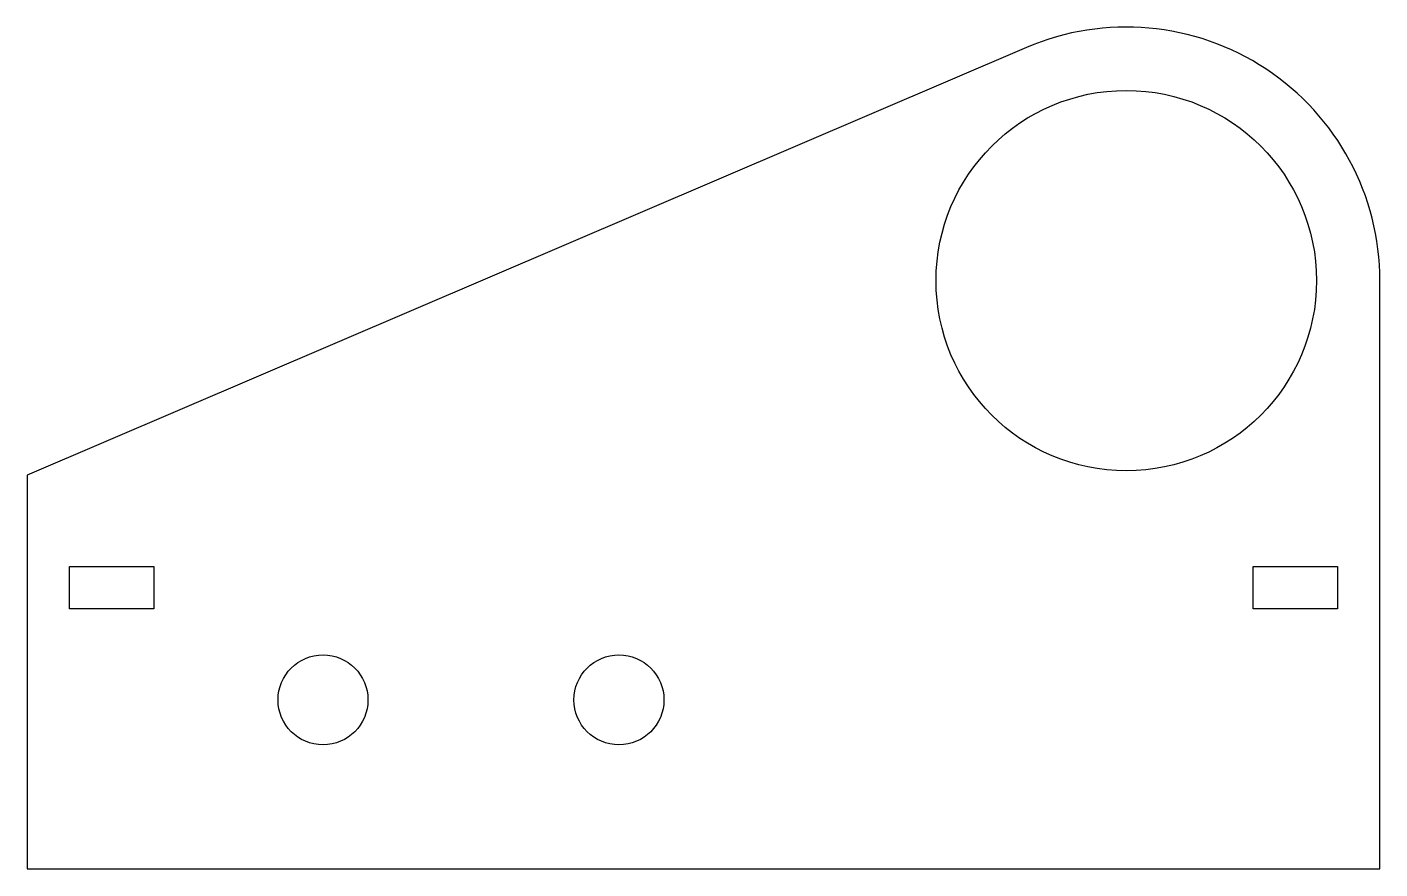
# Model space of a CAD drawing. Header units: inches. Extents: x 0 to 4, y 0 to 2.49.
import ezdxf

# ---------------------------------------------------------------- set-up
doc = ezdxf.new("R2010")
doc.units = ezdxf.units.IN
doc.header["$MEASUREMENT"] = 0

msp = doc.modelspace()

# ---------------------------------------------------------------- linework, layer by layer
msp.add_lwpolyline([(2.9549, 2.4295), (0, 1.1649), (0, 0), (4, 0), (4, 1.7399, 0.538263)], format="xyb", close=True)
for points in [[(0.375, 0.7695), (0.125, 0.7695), (0.125, 0.8945), (0.375, 0.8945)], [(3.625, 0.8945), (3.875, 0.8945), (3.875, 0.7695), (3.625, 0.7695)]]:
    msp.add_lwpolyline(points, close=True)
for centre, radius in [((3.25, 1.7399), 0.5625), ((0.875, 0.5), 0.133), ((1.75, 0.5), 0.133)]:
    msp.add_circle(centre, radius)

doc.saveas('drawing.dxf')
